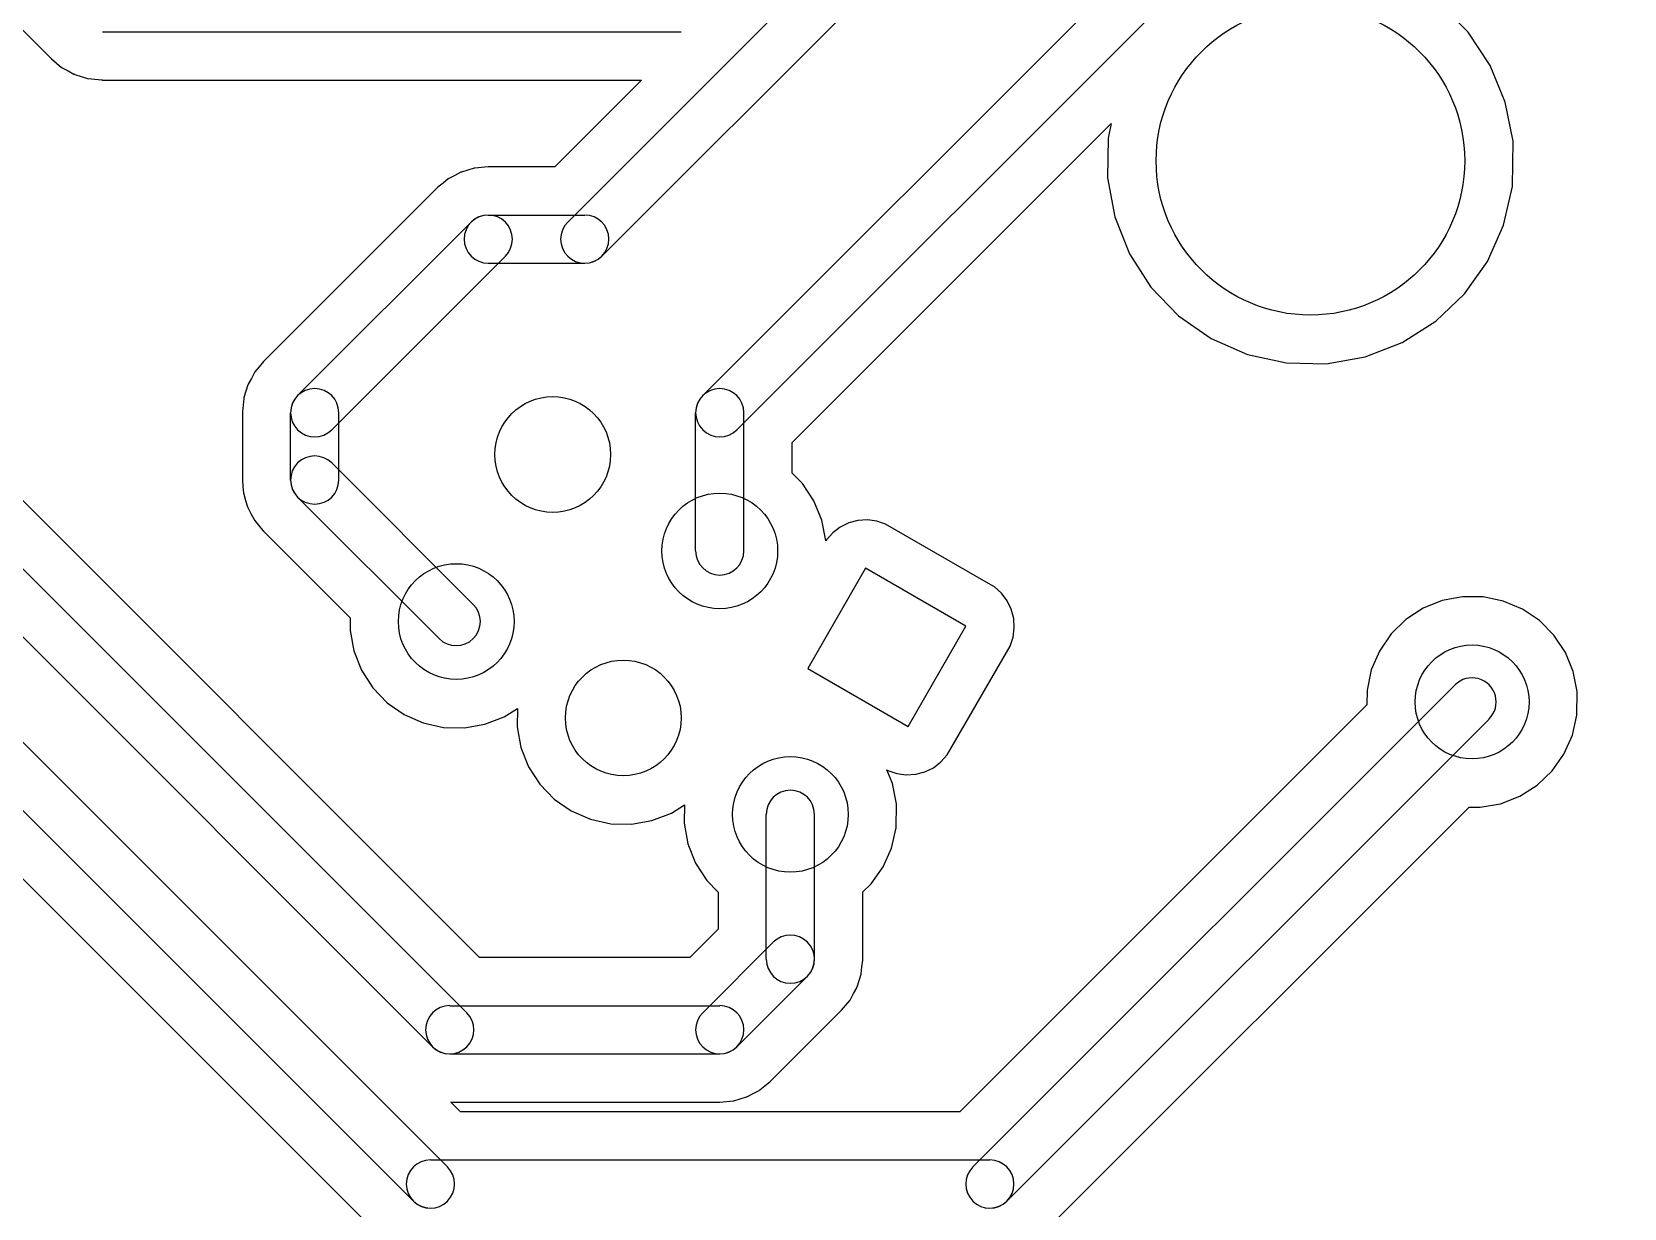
# Model space of a CAD drawing. Extents: x 10 to 213, y -213 to -15.
# Drawn here: x 55.71 to 76.68, y -175.83 to -160.34 of the extents above; entities that cross this region are included whole.
import ezdxf

# ---------------------------------------------------------------- set-up
doc = ezdxf.new("R2010")
doc.units = 0
doc.header["$MEASUREMENT"] = 0
doc.layers.add('BLACK', color=250, linetype='CONTINUOUS')

msp = doc.modelspace()

# ---------------------------------------------------------------- linework, layer by layer
at = {"layer": 'BLACK'}
for p, q in [((61.6085, -172.53), (38.0365, -148.957)), ((61.6085, -172.53), (38.0365, -148.957)), ((35.0225, -149.127), (61.1845, -175.289)), ((61.4385, -173.257), (37.3085, -149.127)), ((34.5735, -149.577), (60.7355, -175.739)), ((60.9895, -173.707), (36.8595, -149.577)), ((34.1245, -150.026), (60.2865, -176.188)), ((34.1245, -150.026), (60.2865, -176.188)), ((64.5455, -165.129), (76.2295, -153.445)), ((48.7775, -153.503), (55.9685, -160.694)), ((48.7775, -153.503), (55.9685, -160.694)), ((64.9945, -165.579), (76.6785, -153.895)), ((70.8955, -154.715), (62.7675, -162.843)), ((71.3445, -155.165), (63.2165, -163.293)), ((74.6247, -160.344), (74.2562, -159.972)), ((74.6247, -160.344), (74.2562, -159.972)), ((56.642, -160.338), (64.262, -160.338)), ((74.9141, -160.779), (74.6247, -160.344)), ((74.9141, -160.779), (74.6247, -160.344)), ((55.9685, -160.694), (56.0365, -160.749)), ((55.9685, -160.694), (56.0365, -160.749)), ((56.0365, -160.749), (56.1039, -160.806)), ((56.0365, -160.749), (56.1039, -160.806)), ((56.1039, -160.806), (56.1083, -160.808)), ((56.1039, -160.806), (56.1083, -160.808)), ((56.1083, -160.808), (56.1121, -160.812)), ((56.1083, -160.808), (56.1121, -160.812)), ((56.1121, -160.812), (56.1897, -160.853)), ((56.1121, -160.812), (56.1897, -160.853)), ((75.1135, -161.263), (74.9141, -160.779)), ((75.1135, -161.263), (74.9141, -160.779)), ((56.1897, -160.853), (56.2668, -160.895)), ((56.1897, -160.853), (56.2668, -160.895)), ((56.2668, -160.895), (56.2715, -160.897)), ((56.2668, -160.895), (56.2715, -160.897)), ((56.2715, -160.897), (56.276, -160.899)), ((56.2715, -160.897), (56.276, -160.899)), ((56.276, -160.899), (56.3601, -160.925)), ((56.276, -160.899), (56.3601, -160.925)), ((56.3601, -160.925), (56.444, -160.952)), ((56.3601, -160.925), (56.444, -160.952)), ((56.444, -160.952), (56.4489, -160.952)), ((56.444, -160.952), (56.4489, -160.952)), ((56.4489, -160.952), (56.4537, -160.954)), ((56.4489, -160.952), (56.4537, -160.954)), ((56.4537, -160.954), (56.5412, -160.963)), ((56.4537, -160.954), (56.5412, -160.963)), ((56.5412, -160.963), (56.6287, -160.972)), ((56.5412, -160.963), (56.6287, -160.972)), ((56.6287, -160.972), (56.6385, -160.972)), ((56.6287, -160.972), (56.6385, -160.972)), ((56.6385, -160.972), (56.6387, -160.972)), ((56.6385, -160.972), (56.6387, -160.972)), ((56.6387, -160.972), (56.6388, -160.972)), ((56.6387, -160.972), (56.6388, -160.972)), ((56.6388, -160.972), (56.642, -160.973)), ((56.6388, -160.972), (56.642, -160.973)), ((56.642, -160.973), (63.7405, -160.973)), ((56.642, -160.973), (63.7405, -160.973)), ((63.7405, -160.973), (62.5975, -162.116)), ((63.7405, -160.973), (62.5975, -162.116)), ((75.215, -161.776), (75.1135, -161.263)), ((75.215, -161.776), (75.1135, -161.263)), ((65.7225, -165.749), (69.9258, -161.545)), ((65.7225, -165.749), (69.9258, -161.545)), ((69.9258, -161.545), (69.8847, -161.739)), ((69.9258, -161.545), (69.8847, -161.739)), ((69.8847, -161.739), (69.8774, -162.262)), ((69.8847, -161.739), (69.8774, -162.262)), ((75.2067, -162.373), (75.215, -161.776)), ((75.2067, -162.373), (75.215, -161.776)), ((61.1949, -162.275), (61.1268, -162.33)), ((61.1949, -162.275), (61.1268, -162.33)), ((61.1993, -162.272), (61.1949, -162.275)), ((61.1993, -162.272), (61.1949, -162.275)), ((61.2032, -162.269), (61.1993, -162.272)), ((61.2032, -162.269), (61.1993, -162.272)), ((61.2814, -162.229), (61.2032, -162.269)), ((61.2814, -162.229), (61.2032, -162.269)), ((61.359, -162.187), (61.2814, -162.229)), ((61.359, -162.187), (61.2814, -162.229)), ((61.3638, -162.186), (61.359, -162.187)), ((61.3638, -162.186), (61.359, -162.187)), ((61.3683, -162.184), (61.3638, -162.186)), ((61.3683, -162.184), (61.3638, -162.186)), ((61.4528, -162.159), (61.3683, -162.184)), ((61.4528, -162.159), (61.3683, -162.184)), ((61.537, -162.134), (61.4528, -162.159)), ((61.537, -162.134), (61.4528, -162.159)), ((61.542, -162.133), (61.537, -162.134)), ((61.542, -162.133), (61.537, -162.134)), ((61.5468, -162.132), (61.542, -162.133)), ((61.5468, -162.132), (61.542, -162.133)), ((61.6344, -162.124), (61.5468, -162.132)), ((61.6344, -162.124), (61.5468, -162.132)), ((61.722, -162.116), (61.6344, -162.124)), ((61.722, -162.116), (61.6344, -162.124)), ((62.5975, -162.116), (61.722, -162.116)), ((62.5975, -162.116), (61.722, -162.116)), ((69.8774, -162.262), (69.9718, -162.776)), ((69.8774, -162.262), (69.9718, -162.776)), ((61.0485, -162.394), (58.7625, -164.68)), ((61.0485, -162.394), (58.7625, -164.68)), ((61.0507, -162.392), (61.0485, -162.394)), ((61.0507, -162.392), (61.0485, -162.394)), ((61.0508, -162.392), (61.0507, -162.392)), ((61.0508, -162.392), (61.0507, -162.392)), ((61.051, -162.392), (61.0508, -162.392)), ((61.051, -162.392), (61.0508, -162.392)), ((61.058, -162.385), (61.051, -162.392)), ((61.058, -162.385), (61.051, -162.392)), ((61.1268, -162.33), (61.058, -162.385)), ((61.1268, -162.33), (61.058, -162.385)), ((75.0908, -162.883), (75.2067, -162.373)), ((75.0908, -162.883), (75.2067, -162.373)), ((61.4975, -162.843), (59.2115, -165.129)), ((61.722, -162.751), (62.992, -162.751)), ((69.9718, -162.776), (70.1644, -163.262)), ((69.9718, -162.776), (70.1644, -163.262)), ((74.8781, -163.361), (75.0908, -162.883)), ((74.8781, -163.361), (75.0908, -162.883)), ((61.9465, -163.293), (59.6605, -165.579)), ((70.1644, -163.262), (70.4477, -163.702)), ((70.1644, -163.262), (70.4477, -163.702)), ((61.722, -163.386), (62.992, -163.386)), ((74.5766, -163.788), (74.8781, -163.361)), ((74.5766, -163.788), (74.8781, -163.361)), ((70.4477, -163.702), (70.811, -164.078)), ((70.4477, -163.702), (70.811, -164.078)), ((74.1978, -164.149), (74.5766, -163.788)), ((74.1978, -164.149), (74.5766, -163.788)), ((70.811, -164.078), (71.2405, -164.377)), ((70.811, -164.078), (71.2405, -164.377)), ((73.7562, -164.429), (74.1978, -164.149)), ((73.7562, -164.429), (74.1978, -164.149)), ((71.2405, -164.377), (71.7198, -164.586)), ((71.2405, -164.377), (71.7198, -164.586)), ((71.7198, -164.586), (72.2306, -164.698)), ((71.7198, -164.586), (72.2306, -164.698)), ((73.2686, -164.619), (73.7562, -164.429)), ((73.2686, -164.619), (73.7562, -164.429)), ((58.7066, -164.748), (58.6501, -164.816)), ((58.7066, -164.748), (58.6501, -164.816)), ((58.7625, -164.68), (58.7066, -164.748)), ((58.7625, -164.68), (58.7066, -164.748)), ((72.2306, -164.698), (72.7535, -164.709)), ((72.2306, -164.698), (72.7535, -164.709)), ((72.7535, -164.709), (73.2686, -164.619)), ((72.7535, -164.709), (73.2686, -164.619)), ((58.5566, -164.988), (58.5309, -165.072)), ((58.5566, -164.988), (58.5309, -165.072)), ((58.559, -164.984), (58.5566, -164.988)), ((58.559, -164.984), (58.5566, -164.988)), ((58.5605, -164.979), (58.559, -164.984)), ((58.5605, -164.979), (58.559, -164.984)), ((58.6029, -164.902), (58.5605, -164.979)), ((58.6029, -164.902), (58.5605, -164.979)), ((58.6445, -164.824), (58.6029, -164.902)), ((58.6445, -164.824), (58.6029, -164.902)), ((58.6477, -164.82), (58.6445, -164.824)), ((58.6477, -164.82), (58.6445, -164.824)), ((58.6501, -164.816), (58.6477, -164.82)), ((58.6501, -164.816), (58.6477, -164.82)), ((58.5023, -165.166), (58.4934, -165.253)), ((58.5023, -165.166), (58.4934, -165.253)), ((58.5038, -165.161), (58.5023, -165.166)), ((58.5038, -165.161), (58.5023, -165.166)), ((58.5043, -165.156), (58.5038, -165.161)), ((58.5043, -165.156), (58.5038, -165.161)), ((58.5309, -165.072), (58.5043, -165.156)), ((58.5309, -165.072), (58.5043, -165.156)), ((58.4836, -165.341), (58.4835, -165.35)), ((58.4836, -165.341), (58.4835, -165.35)), ((58.4835, -165.35), (58.4835, -165.351)), ((58.4835, -165.35), (58.4835, -165.351)), ((58.4835, -165.351), (58.4835, -165.351)), ((58.4835, -165.351), (58.4835, -165.354)), ((58.4835, -165.351), (58.4835, -165.351)), ((58.4835, -165.351), (58.4835, -165.354)), ((58.4835, -165.354), (58.4835, -166.241)), ((58.4835, -165.354), (58.4835, -166.241)), ((58.4934, -165.253), (58.4836, -165.341)), ((58.4934, -165.253), (58.4836, -165.341)), ((59.1185, -166.241), (59.1185, -165.354)), ((59.7535, -166.241), (59.7535, -165.354)), ((64.4525, -167.175), (64.4525, -165.354)), ((65.0875, -167.175), (65.0875, -165.354)), ((65.7225, -166.152), (65.7225, -165.749)), ((65.7225, -166.152), (65.7225, -165.749)), ((59.6605, -166.016), (61.5248, -167.88)), ((58.4835, -166.241), (58.4921, -166.328)), ((58.4835, -166.241), (58.4921, -166.328)), ((65.8578, -166.288), (65.7225, -166.152)), ((65.8578, -166.288), (65.7225, -166.152)), ((58.4921, -166.328), (58.4998, -166.416)), ((58.4921, -166.328), (58.4998, -166.416)), ((58.4998, -166.416), (58.5012, -166.421)), ((58.4998, -166.416), (58.5012, -166.421)), ((58.5012, -166.421), (58.5016, -166.426)), ((58.5012, -166.421), (58.5016, -166.426)), ((58.5016, -166.426), (58.5271, -166.51)), ((58.5016, -166.426), (58.5271, -166.51)), ((59.2115, -166.465), (61.0758, -168.329)), ((66.0094, -166.516), (65.8578, -166.288)), ((66.0094, -166.516), (65.8578, -166.288)), ((58.5271, -166.51), (58.5516, -166.594)), ((58.5271, -166.51), (58.5516, -166.594)), ((58.5516, -166.594), (58.5539, -166.599)), ((58.5516, -166.594), (58.5539, -166.599)), ((58.5539, -166.599), (58.5554, -166.604)), ((58.5539, -166.599), (58.5554, -166.604)), ((58.5554, -166.604), (58.5967, -166.681)), ((58.5554, -166.604), (58.5967, -166.681)), ((58.5967, -166.681), (58.6372, -166.759)), ((58.5967, -166.681), (58.6372, -166.759)), ((66.1138, -166.769), (66.0094, -166.516)), ((66.1138, -166.769), (66.0094, -166.516)), ((58.6372, -166.759), (58.6403, -166.763)), ((58.6372, -166.759), (58.6403, -166.763)), ((58.6403, -166.763), (58.6426, -166.768)), ((58.6403, -166.763), (58.6426, -166.768)), ((58.6426, -166.768), (58.6982, -166.836)), ((58.6426, -166.768), (58.6982, -166.836)), ((58.6982, -166.836), (58.7531, -166.905)), ((58.6982, -166.836), (58.7531, -166.905)), ((66.1671, -167.038), (66.1138, -166.769)), ((66.1671, -167.038), (66.1138, -166.769)), ((66.3565, -166.861), (66.2573, -166.936)), ((66.3565, -166.861), (66.2573, -166.936)), ((66.4684, -166.806), (66.3565, -166.861)), ((66.4684, -166.806), (66.3565, -166.861)), ((66.5888, -166.774), (66.4684, -166.806)), ((66.5888, -166.774), (66.4684, -166.806)), ((66.7131, -166.767), (66.5888, -166.774)), ((66.7131, -166.767), (66.5888, -166.774)), ((66.8365, -166.783), (66.7131, -166.767)), ((66.8365, -166.783), (66.7131, -166.767)), ((66.9544, -166.823), (66.8365, -166.783)), ((66.9544, -166.823), (66.8365, -166.783)), ((68.2783, -167.587), (66.9544, -166.823)), ((68.2783, -167.587), (66.9544, -166.823)), ((58.7531, -166.905), (58.76, -166.912)), ((58.7531, -166.905), (58.76, -166.912)), ((58.76, -166.912), (58.7601, -166.912)), ((58.76, -166.912), (58.7601, -166.912)), ((58.7601, -166.912), (58.7603, -166.912)), ((58.7601, -166.912), (58.7603, -166.912)), ((58.7603, -166.912), (58.7625, -166.914)), ((58.7603, -166.912), (58.7625, -166.914)), ((58.7625, -166.914), (59.9038, -168.055)), ((58.7625, -166.914), (59.9038, -168.055)), ((66.1746, -167.029), (66.167, -167.042)), ((66.1746, -167.029), (66.167, -167.042)), ((66.167, -167.042), (66.1671, -167.038)), ((66.167, -167.042), (66.1671, -167.038)), ((66.2573, -166.936), (66.1746, -167.029)), ((66.2573, -166.936), (66.1746, -167.029)), ((66.6908, -167.404), (65.9288, -168.724)), ((68.0106, -168.166), (66.6908, -167.404)), ((68.3857, -167.65), (68.2783, -167.587)), ((68.3857, -167.65), (68.2783, -167.587)), ((68.4788, -167.733), (68.3857, -167.65)), ((68.4788, -167.733), (68.3857, -167.65)), ((68.5541, -167.832), (68.4788, -167.733)), ((68.5541, -167.832), (68.4788, -167.733)), ((68.6087, -167.944), (68.5541, -167.832)), ((68.6087, -167.944), (68.5541, -167.832)), ((74.0312, -167.931), (73.804, -168.079)), ((74.0312, -167.931), (73.804, -168.079)), ((74.2831, -167.829), (74.0312, -167.931)), ((74.2831, -167.829), (74.0312, -167.931)), ((74.5499, -167.778), (74.2831, -167.829)), ((74.5499, -167.778), (74.2831, -167.829)), ((74.8215, -167.78), (74.5499, -167.778)), ((74.8215, -167.78), (74.5499, -167.778)), ((75.0875, -167.835), (74.8215, -167.78)), ((75.0875, -167.835), (74.8215, -167.78)), ((75.3379, -167.94), (75.0875, -167.835)), ((75.3379, -167.94), (75.0875, -167.835)), ((75.5631, -168.092), (75.3379, -167.94)), ((75.5631, -168.092), (75.3379, -167.94)), ((59.9038, -168.055), (59.9015, -168.222)), ((59.9038, -168.055), (59.9015, -168.222)), ((68.6405, -168.064), (68.6087, -167.944)), ((68.6405, -168.064), (68.6087, -167.944)), ((68.6483, -168.189), (68.6405, -168.064)), ((68.6483, -168.189), (68.6405, -168.064)), ((73.804, -168.079), (73.6099, -168.269)), ((73.804, -168.079), (73.6099, -168.269)), ((75.7545, -168.284), (75.5631, -168.092)), ((75.7545, -168.284), (75.5631, -168.092)), ((59.9015, -168.222), (59.9509, -168.492)), ((59.9015, -168.222), (59.9509, -168.492)), ((67.2486, -169.486), (68.0106, -168.166)), ((68.5917, -168.43), (68.6318, -168.312)), ((68.5917, -168.43), (68.6318, -168.312)), ((68.6318, -168.312), (68.6483, -168.189)), ((68.6318, -168.312), (68.6483, -168.189)), ((73.6099, -168.269), (73.4564, -168.494)), ((73.6099, -168.269), (73.4564, -168.494)), ((75.9048, -168.511), (75.7545, -168.284)), ((75.9048, -168.511), (75.7545, -168.284)), ((59.9509, -168.492), (60.0518, -168.747)), ((59.9509, -168.492), (60.0518, -168.747)), ((67.8278, -169.754), (68.5917, -168.43)), ((67.8278, -169.754), (68.5917, -168.43)), ((73.4564, -168.494), (73.3494, -168.743)), ((73.4564, -168.494), (73.3494, -168.743)), ((76.0083, -168.762), (75.9048, -168.511)), ((76.0083, -168.762), (75.9048, -168.511)), ((60.0518, -168.747), (60.2002, -168.977)), ((60.0518, -168.747), (60.2002, -168.977)), ((65.9288, -168.724), (67.2486, -169.486)), ((73.3494, -168.743), (73.293, -169.009)), ((73.3494, -168.743), (73.293, -169.009)), ((76.0611, -169.028), (76.0083, -168.762)), ((76.0611, -169.028), (76.0083, -168.762)), ((60.2002, -168.977), (60.3905, -169.174)), ((60.2002, -168.977), (60.3905, -169.174)), ((68.1015, -175.289), (74.4515, -168.939)), ((60.3905, -169.174), (60.6155, -169.33)), ((60.3905, -169.174), (60.6155, -169.33)), ((73.293, -169.009), (73.2903, -169.203)), ((73.293, -169.009), (73.2903, -169.203)), ((76.0567, -169.338), (76.0611, -169.028)), ((76.0567, -169.338), (76.0611, -169.028)), ((60.6155, -169.33), (60.8665, -169.44)), ((60.6155, -169.33), (60.8665, -169.44)), ((61.6778, -169.457), (61.9332, -169.358)), ((61.6778, -169.457), (61.9332, -169.358)), ((61.9332, -169.358), (62.1046, -169.249)), ((61.9332, -169.358), (62.1046, -169.249)), ((62.1046, -169.249), (62.1012, -169.492)), ((62.1046, -169.249), (62.1012, -169.492)), ((73.2903, -169.203), (67.9315, -174.562)), ((73.2903, -169.203), (67.9315, -174.562)), ((68.5505, -175.739), (74.9005, -169.389)), ((75.9966, -169.603), (76.0567, -169.338)), ((75.9966, -169.603), (76.0567, -169.338)), ((60.8665, -169.44), (61.1341, -169.499)), ((60.8665, -169.44), (61.1341, -169.499)), ((61.1341, -169.499), (61.408, -169.504)), ((61.1341, -169.499), (61.408, -169.504)), ((61.408, -169.504), (61.6778, -169.457)), ((61.408, -169.504), (61.6778, -169.457)), ((62.1012, -169.492), (62.1506, -169.762)), ((62.1012, -169.492), (62.1506, -169.762)), ((75.8861, -169.851), (75.9966, -169.603)), ((75.8861, -169.851), (75.9966, -169.603)), ((62.1506, -169.762), (62.2515, -170.017)), ((62.1506, -169.762), (62.2515, -170.017)), ((67.7648, -169.861), (67.8278, -169.754)), ((67.7648, -169.861), (67.8278, -169.754)), ((62.2515, -170.017), (62.3999, -170.247)), ((62.2515, -170.017), (62.3999, -170.247)), ((67.471, -170.084), (67.583, -170.03)), ((67.471, -170.084), (67.583, -170.03)), ((67.583, -170.03), (67.6821, -169.954)), ((67.583, -170.03), (67.6821, -169.954)), ((67.6821, -169.954), (67.7648, -169.861)), ((67.6821, -169.954), (67.7648, -169.861)), ((75.7295, -170.073), (75.8861, -169.851)), ((75.7295, -170.073), (75.8861, -169.851)), ((62.3999, -170.247), (62.5902, -170.444)), ((62.3999, -170.247), (62.5902, -170.444)), ((67.0436, -170.239), (66.9688, -170.058)), ((66.9688, -170.058), (66.985, -170.067)), ((67.0436, -170.239), (66.9688, -170.058)), ((66.9688, -170.058), (66.985, -170.067)), ((66.985, -170.067), (67.1029, -170.107)), ((66.985, -170.067), (67.1029, -170.107)), ((67.0968, -170.508), (67.0436, -170.239)), ((67.0968, -170.508), (67.0436, -170.239)), ((67.1029, -170.107), (67.2263, -170.124)), ((67.1029, -170.107), (67.2263, -170.124)), ((67.2263, -170.124), (67.3506, -170.116)), ((67.2263, -170.124), (67.3506, -170.116)), ((67.3506, -170.116), (67.471, -170.084)), ((67.3506, -170.116), (67.471, -170.084)), ((75.5328, -170.261), (75.7295, -170.073)), ((75.5328, -170.261), (75.7295, -170.073)), ((62.5902, -170.444), (62.8152, -170.6)), ((62.5902, -170.444), (62.8152, -170.6)), ((75.0503, -170.504), (75.3035, -170.406)), ((75.0503, -170.504), (75.3035, -170.406)), ((75.3035, -170.406), (75.5328, -170.261)), ((75.3035, -170.406), (75.5328, -170.261)), ((62.8152, -170.6), (63.0662, -170.71)), ((62.8152, -170.6), (63.0662, -170.71)), ((63.8775, -170.727), (64.1329, -170.628)), ((63.8775, -170.727), (64.1329, -170.628)), ((64.1329, -170.628), (64.3043, -170.519)), ((64.1329, -170.628), (64.3043, -170.519)), ((64.3043, -170.519), (64.3009, -170.762)), ((64.3043, -170.519), (64.3009, -170.762)), ((65.3822, -172.552), (65.3822, -170.645)), ((66.0172, -172.552), (66.0172, -170.645)), ((67.0924, -170.821), (67.0968, -170.508)), ((67.0924, -170.821), (67.0968, -170.508)), ((68.9995, -176.188), (74.6385, -170.549)), ((68.9995, -176.188), (74.6385, -170.549)), ((74.6385, -170.549), (74.7828, -170.552)), ((74.6385, -170.549), (74.7828, -170.552)), ((74.7828, -170.552), (75.0503, -170.504)), ((74.7828, -170.552), (75.0503, -170.504)), ((63.0662, -170.71), (63.3338, -170.769)), ((63.0662, -170.71), (63.3338, -170.769)), ((63.3338, -170.769), (63.6077, -170.774)), ((63.3338, -170.769), (63.6077, -170.774)), ((63.6077, -170.774), (63.8775, -170.727)), ((63.6077, -170.774), (63.8775, -170.727)), ((64.3009, -170.762), (64.3503, -171.032)), ((64.3009, -170.762), (64.3503, -171.032)), ((67.0317, -171.088), (67.0924, -170.821)), ((67.0317, -171.088), (67.0924, -170.821)), ((64.3503, -171.032), (64.4512, -171.287)), ((64.3503, -171.032), (64.4512, -171.287)), ((64.4512, -171.287), (64.5996, -171.517)), ((64.4512, -171.287), (64.5996, -171.517)), ((66.9203, -171.338), (67.0317, -171.088)), ((66.9203, -171.338), (67.0317, -171.088)), ((66.7623, -171.562), (66.9203, -171.338)), ((66.7623, -171.562), (66.9203, -171.338)), ((64.5996, -171.517), (64.7472, -171.67)), ((64.5996, -171.517), (64.7472, -171.67)), ((64.7472, -171.67), (64.7472, -172.158)), ((64.7472, -171.67), (64.7472, -172.158)), ((66.6522, -171.667), (66.7623, -171.562)), ((66.6522, -171.667), (66.7623, -171.562)), ((66.6522, -172.552), (66.6522, -171.667)), ((66.6522, -172.552), (66.6522, -171.667)), ((64.7472, -172.158), (64.3755, -172.53)), ((64.7472, -172.158), (64.3755, -172.53)), ((65.4752, -172.328), (64.5455, -173.257)), ((64.3755, -172.53), (61.6085, -172.53)), ((64.3755, -172.53), (61.6085, -172.53)), ((66.6522, -172.555), (66.6522, -172.552)), ((66.6522, -172.555), (66.6522, -172.552)), ((66.6522, -172.556), (66.6522, -172.555)), ((66.6522, -172.556), (66.6522, -172.555)), ((66.6048, -172.834), (66.6314, -172.75)), ((66.6048, -172.834), (66.6314, -172.75)), ((66.6314, -172.75), (66.632, -172.745)), ((66.6314, -172.75), (66.632, -172.745)), ((66.632, -172.745), (66.6334, -172.741)), ((66.632, -172.745), (66.6334, -172.741)), ((66.6334, -172.741), (66.6423, -172.653)), ((66.6334, -172.741), (66.6423, -172.653)), ((66.6423, -172.653), (66.6521, -172.566)), ((66.6423, -172.653), (66.6521, -172.566)), ((66.6521, -172.566), (66.6522, -172.556)), ((66.6521, -172.566), (66.6522, -172.556)), ((66.6522, -172.556), (66.6522, -172.556)), ((66.6522, -172.556), (66.6522, -172.556)), ((65.9242, -172.777), (64.9945, -173.707)), ((66.5328, -173.005), (66.5752, -172.928)), ((66.5328, -173.005), (66.5752, -172.928)), ((66.5752, -172.928), (66.5767, -172.923)), ((66.5752, -172.928), (66.5767, -172.923)), ((66.5767, -172.923), (66.5791, -172.918)), ((66.5767, -172.923), (66.5791, -172.918)), ((66.5791, -172.918), (66.6048, -172.834)), ((66.5791, -172.918), (66.6048, -172.834)), ((61.214, -173.165), (64.77, -173.165)), ((66.3732, -173.226), (66.4291, -173.158)), ((66.3732, -173.226), (66.4291, -173.158)), ((66.4291, -173.158), (66.4856, -173.09)), ((66.4291, -173.158), (66.4856, -173.09)), ((66.4856, -173.09), (66.488, -173.086)), ((66.4856, -173.09), (66.488, -173.086)), ((66.488, -173.086), (66.4912, -173.082)), ((66.488, -173.086), (66.4912, -173.082)), ((66.4912, -173.082), (66.5328, -173.005)), ((66.4912, -173.082), (66.5328, -173.005)), ((65.4435, -174.156), (66.3732, -173.226)), ((65.4435, -174.156), (66.3732, -173.226)), ((61.214, -173.8), (64.77, -173.8)), ((65.2971, -174.275), (65.3652, -174.22)), ((65.2971, -174.275), (65.3652, -174.22)), ((65.3652, -174.22), (65.4341, -174.165)), ((65.3652, -174.22), (65.4341, -174.165)), ((65.4341, -174.165), (65.441, -174.158)), ((65.4341, -174.165), (65.441, -174.158)), ((65.441, -174.158), (65.4412, -174.158)), ((65.441, -174.158), (65.4412, -174.158)), ((65.4412, -174.158), (65.4413, -174.158)), ((65.4412, -174.158), (65.4413, -174.158)), ((65.4413, -174.158), (65.4435, -174.156)), ((65.4413, -174.158), (65.4435, -174.156)), ((61.3545, -174.562), (61.2275, -174.435)), ((61.2275, -174.435), (64.77, -174.435)), ((61.3545, -174.562), (61.2275, -174.435)), ((61.2275, -174.435), (64.77, -174.435)), ((64.77, -174.435), (64.8576, -174.426)), ((64.77, -174.435), (64.8576, -174.426)), ((64.8576, -174.426), (64.9452, -174.418)), ((64.8576, -174.426), (64.9452, -174.418)), ((64.9452, -174.418), (64.95, -174.417)), ((64.9452, -174.418), (64.95, -174.417)), ((64.95, -174.417), (64.955, -174.416)), ((64.95, -174.417), (64.955, -174.416)), ((64.955, -174.416), (65.0392, -174.391)), ((64.955, -174.416), (65.0392, -174.391)), ((65.0392, -174.391), (65.1237, -174.366)), ((65.0392, -174.391), (65.1237, -174.366)), ((65.1237, -174.366), (65.1282, -174.364)), ((65.1237, -174.366), (65.1282, -174.364)), ((65.1282, -174.364), (65.133, -174.363)), ((65.1282, -174.364), (65.133, -174.363)), ((65.133, -174.363), (65.2106, -174.321)), ((65.133, -174.363), (65.2106, -174.321)), ((65.2106, -174.321), (65.2888, -174.281)), ((65.2106, -174.321), (65.2888, -174.281)), ((65.2888, -174.281), (65.2927, -174.278)), ((65.2888, -174.281), (65.2927, -174.278)), ((65.2927, -174.278), (65.2971, -174.275)), ((65.2927, -174.278), (65.2971, -174.275)), ((67.9315, -174.562), (61.3545, -174.562)), ((67.9315, -174.562), (61.3545, -174.562)), ((60.96, -175.197), (68.326, -175.197))]:
    msp.add_line(p, q, dxfattribs=at)
for centre, radius in [((72.5479, -162.037), 2.032), ((62.5703, -165.905), 0.762), ((64.77, -167.175), 0.762), ((61.3003, -168.105), 0.762), ((74.676, -169.164), 0.75), ((63.5, -169.375), 0.762), ((65.6997, -170.645), 0.762)]:
    msp.add_circle(centre, radius, dxfattribs=at)
for centre, start, end in [((61.722, -163.068), 90, 270), ((61.722, -163.068), -45, 135), ((62.992, -163.068), 135, 315), ((62.992, -163.068), 270, 450), ((59.436, -165.354), 360, 540), ((59.436, -165.354), 135, 315), ((64.77, -165.354), 360, 540), ((64.77, -165.354), 135, 315), ((59.436, -166.241), 45, 225), ((59.436, -166.241), 180, 360), ((64.77, -167.175), 180, 360), ((61.3003, -168.105), 225, 405), ((74.676, -169.164), 315, 495), ((65.6997, -170.645), 360, 540), ((65.6997, -172.552), -45, 135), ((65.6997, -172.552), 180, 360), ((61.214, -173.482), 90, 270), ((64.77, -173.482), 270, 450), ((61.214, -173.482), 225, 405), ((64.77, -173.482), 135, 315), ((60.96, -175.514), 90, 270), ((68.326, -175.514), 270, 450), ((60.96, -175.514), 225, 405), ((68.326, -175.514), 135, 315)]:
    msp.add_arc(centre, 0.3175, start, end, dxfattribs=at)

doc.saveas('drawing.dxf')
